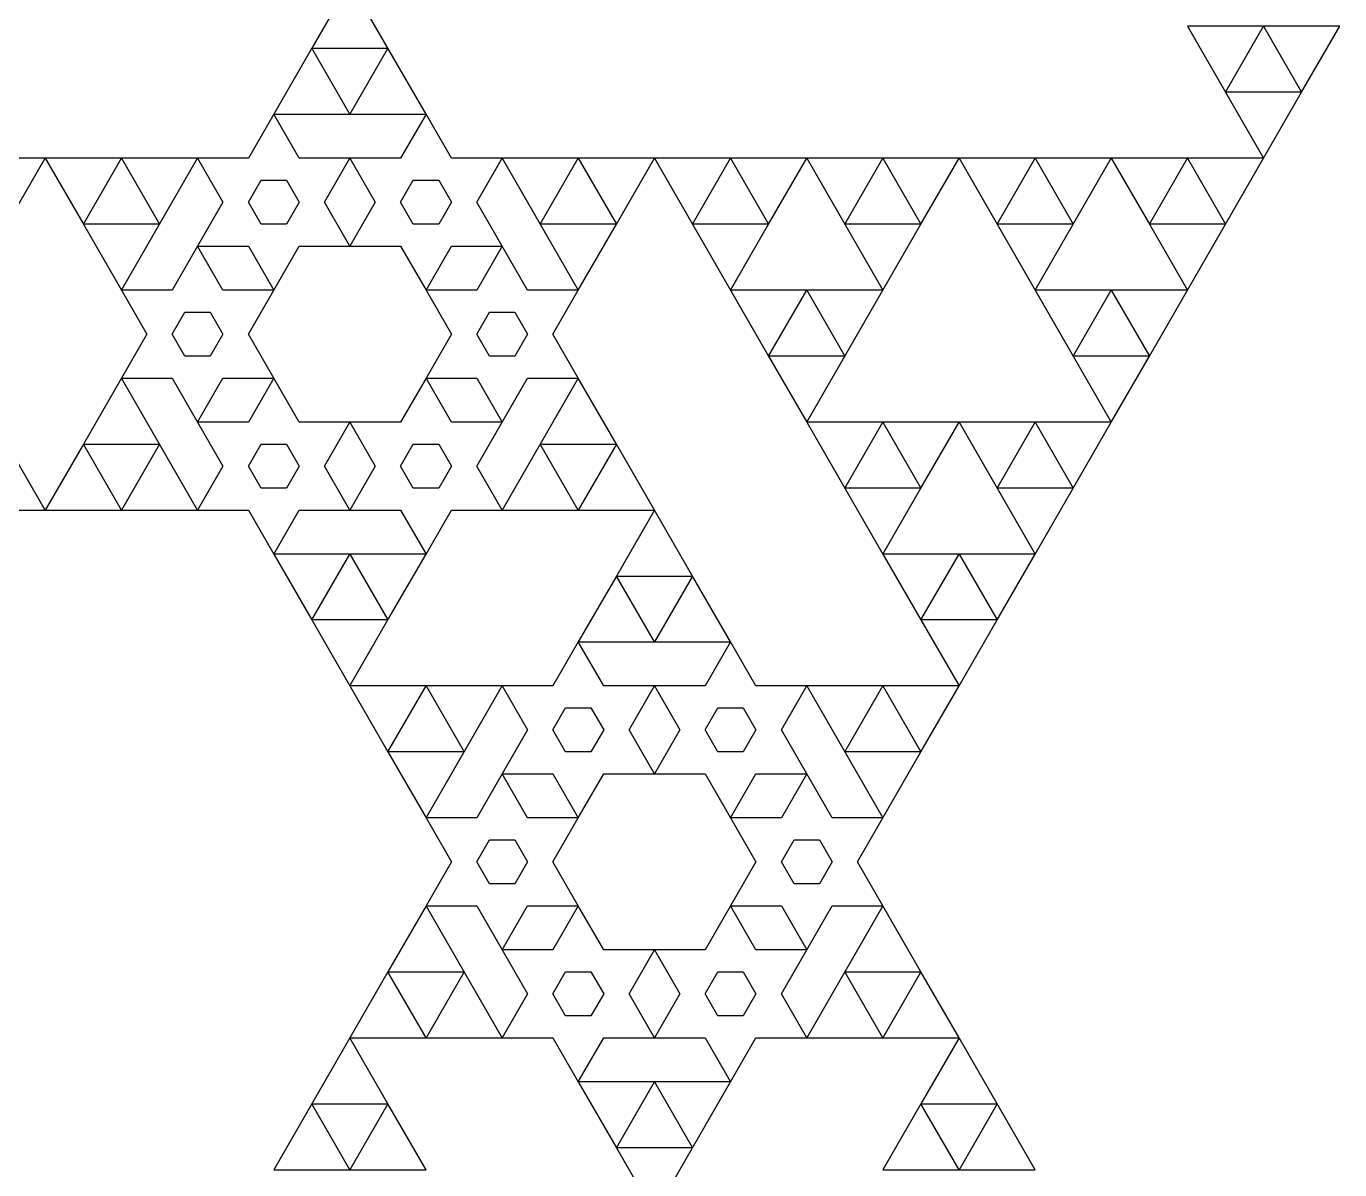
# Model space of a CAD drawing. Header units: metres. Extents: x -50 to 50, y -58 to 58.
# Drawn here: x -25.2 to -11.72, y -3.16 to 8.57 of the extents above; entities that cross this region are included whole.
import ezdxf

# ---------------------------------------------------------------- set-up
doc = ezdxf.new("R2010")
doc.units = ezdxf.units.M

msp = doc.modelspace()

# ---------------------------------------------------------------- linework, layer by layer
for p, q in [((-21.875, 9.02107), (-22.2656, 8.3445)), ((-21.4844, 8.3445), (-21.875, 9.02107)), ((-12.5, 8.57004), (-13.2812, 8.57004)), ((-13.2812, 8.57004), (-12.8906, 7.89346)), ((-12.8906, 7.89346), (-12.5, 8.57004)), ((-11.7188, 8.57004), (-12.5, 8.57004)), ((-12.5, 8.57004), (-12.1094, 7.89346)), ((-12.1094, 7.89346), (-11.7188, 8.57004)), ((-22.2656, 8.3445), (-22.6562, 7.66792)), ((-22.2656, 8.3445), (-21.4844, 8.3445)), ((-21.875, 7.66792), (-22.2656, 8.3445)), ((-21.4844, 8.3445), (-21.875, 7.66792)), ((-21.0938, 7.66792), (-21.4844, 8.3445)), ((-12.1094, 7.89346), (-12.8906, 7.89346)), ((-12.8906, 7.89346), (-12.5, 7.21689)), ((-12.5, 7.21689), (-12.1094, 7.89346)), ((-22.6562, 7.66791), (-22.9167, 7.21687)), ((-22.6562, 7.66792), (-21.875, 7.66792)), ((-22.3958, 7.21687), (-22.6562, 7.66791)), ((-21.875, 7.66792), (-21.0938, 7.66792)), ((-21.0938, 7.66791), (-21.3542, 7.21687)), ((-20.8333, 7.21687), (-21.0938, 7.66791)), ((-25, 7.21687), (-25.7812, 7.21687)), ((-25.3906, 6.5403), (-25, 7.21687)), ((-24.2188, 7.21687), (-25, 7.21687)), ((-25, 7.21687), (-24.6094, 6.5403)), ((-24.6094, 6.5403), (-24.2188, 7.21687)), ((-23.4375, 7.21687), (-24.2188, 7.21687)), ((-24.2188, 7.21687), (-23.8281, 6.5403)), ((-23.8281, 6.5403), (-23.4375, 7.21687)), ((-22.9167, 7.21687), (-23.4375, 7.21687)), ((-23.4375, 7.21687), (-23.1771, 6.76582)), ((-21.875, 7.21687), (-22.3958, 7.21687)), ((-22.1354, 6.76582), (-21.875, 7.21687)), ((-21.3542, 7.21687), (-21.875, 7.21687)), ((-21.875, 7.21687), (-21.6146, 6.76582)), ((-20.3125, 7.21687), (-20.8333, 7.21687)), ((-20.5729, 6.76582), (-20.3125, 7.21687)), ((-19.5312, 7.21687), (-20.3125, 7.21687)), ((-20.3125, 7.21687), (-19.9219, 6.5403)), ((-19.9219, 6.5403), (-19.5312, 7.21687)), ((-18.75, 7.21687), (-19.5312, 7.21687)), ((-19.5312, 7.21687), (-19.1406, 6.5403)), ((-19.1406, 6.5403), (-18.75, 7.21687)), ((-17.9688, 7.21687), (-18.75, 7.21687)), ((-18.75, 7.21687), (-18.3594, 6.5403)), ((-18.3594, 6.5403), (-17.9688, 7.21687)), ((-17.1875, 7.21687), (-17.9688, 7.21687)), ((-17.9688, 7.21687), (-17.5781, 6.5403)), ((-17.5781, 6.5403), (-17.1875, 7.21687)), ((-16.4062, 7.21687), (-17.1875, 7.21687)), ((-17.1875, 7.21687), (-16.7969, 6.5403)), ((-16.7969, 6.5403), (-16.4062, 7.21687)), ((-15.625, 7.21687), (-16.4062, 7.21687)), ((-16.4062, 7.21687), (-16.0156, 6.5403)), ((-16.0156, 6.5403), (-15.625, 7.21687)), ((-14.8438, 7.21687), (-15.625, 7.21687)), ((-15.625, 7.21687), (-15.2344, 6.5403)), ((-15.2344, 6.5403), (-14.8438, 7.21687)), ((-14.0625, 7.21687), (-14.8438, 7.21687)), ((-14.8438, 7.21687), (-14.4531, 6.5403)), ((-14.4531, 6.5403), (-14.0625, 7.21687)), ((-13.2812, 7.21687), (-14.0625, 7.21687)), ((-14.0625, 7.21687), (-13.6719, 6.5403)), ((-13.6719, 6.5403), (-13.2812, 7.21687)), ((-12.5, 7.21687), (-13.2812, 7.21687)), ((-13.2812, 7.21687), (-12.8906, 6.5403)), ((-12.8906, 6.5403), (-12.5, 7.21687)), ((-22.9167, 6.76582), (-22.7865, 6.99133)), ((-22.7865, 6.99133), (-22.526, 6.99133)), ((-22.526, 6.99133), (-22.3958, 6.76582)), ((-21.3542, 6.76582), (-21.224, 6.99133)), ((-21.224, 6.99133), (-20.9635, 6.99133)), ((-20.9635, 6.99133), (-20.8333, 6.76582)), ((-23.1771, 6.76582), (-23.4375, 6.31476)), ((-22.7865, 6.5403), (-22.9167, 6.76582)), ((-22.3958, 6.76582), (-22.526, 6.5403)), ((-21.875, 6.31476), (-22.1354, 6.76582)), ((-21.6146, 6.76582), (-21.875, 6.31476)), ((-21.224, 6.5403), (-21.3542, 6.76582)), ((-20.8333, 6.76582), (-20.9635, 6.5403)), ((-20.3125, 6.31476), (-20.5729, 6.76582)), ((-23.8281, 6.5403), (-24.6094, 6.5403)), ((-24.6094, 6.5403), (-24.2188, 5.86372)), ((-24.2188, 5.86372), (-23.8281, 6.5403)), ((-22.526, 6.5403), (-22.7865, 6.5403)), ((-20.9635, 6.5403), (-21.224, 6.5403)), ((-19.1406, 6.5403), (-19.9219, 6.5403)), ((-19.9219, 6.5403), (-19.5312, 5.86372)), ((-19.5312, 5.86372), (-19.1406, 6.5403)), ((-17.5781, 6.5403), (-18.3594, 6.5403)), ((-18.3594, 6.5403), (-17.9688, 5.86372)), ((-17.9688, 5.86372), (-17.5781, 6.5403)), ((-16.0156, 6.5403), (-16.7969, 6.5403)), ((-16.7969, 6.5403), (-16.4062, 5.86372)), ((-16.4062, 5.86372), (-16.0156, 6.5403)), ((-14.4531, 6.5403), (-15.2344, 6.5403)), ((-15.2344, 6.5403), (-14.8438, 5.86372)), ((-14.8438, 5.86372), (-14.4531, 6.5403)), ((-12.8906, 6.5403), (-13.6719, 6.5403)), ((-13.6719, 6.5403), (-13.2812, 5.86372)), ((-13.2812, 5.86372), (-12.8906, 6.5403)), ((-23.4375, 6.31474), (-23.6979, 5.86371)), ((-23.4375, 6.31476), (-22.9167, 6.31476)), ((-23.1771, 5.86371), (-23.4375, 6.31474)), ((-22.9167, 6.31476), (-22.6562, 5.86372)), ((-22.6562, 5.86372), (-22.3958, 6.31476)), ((-22.3958, 6.31476), (-21.875, 6.31476)), ((-21.875, 6.31476), (-21.3542, 6.31476)), ((-21.3542, 6.31476), (-21.0938, 5.86372)), ((-21.0938, 5.86372), (-20.8333, 6.31476)), ((-20.8333, 6.31476), (-20.3125, 6.31476)), ((-20.3125, 6.31474), (-20.5729, 5.86371)), ((-20.0521, 5.86371), (-20.3125, 6.31474)), ((-23.6979, 5.86371), (-24.2188, 5.86371)), ((-24.2188, 5.86371), (-23.9583, 5.41266)), ((-22.6562, 5.86371), (-23.1771, 5.86371)), ((-22.9167, 5.41266), (-22.6562, 5.86371)), ((-20.5729, 5.86371), (-21.0938, 5.86371)), ((-21.0938, 5.86371), (-20.8333, 5.41266)), ((-19.5312, 5.86371), (-20.0521, 5.86371)), ((-19.7917, 5.41266), (-19.5312, 5.86371)), ((-17.1875, 5.86371), (-17.9688, 5.86371)), ((-17.9688, 5.86371), (-17.5781, 5.18713)), ((-17.5781, 5.18713), (-17.1875, 5.86371)), ((-16.4062, 5.86371), (-17.1875, 5.86371)), ((-17.1875, 5.86371), (-16.7969, 5.18713)), ((-16.7969, 5.18713), (-16.4062, 5.86371)), ((-14.0625, 5.86371), (-14.8438, 5.86371)), ((-14.8438, 5.86371), (-14.4531, 5.18713)), ((-14.4531, 5.18713), (-14.0625, 5.86371)), ((-13.2812, 5.86371), (-14.0625, 5.86371)), ((-14.0625, 5.86371), (-13.6719, 5.18713)), ((-13.6719, 5.18713), (-13.2812, 5.86371)), ((-23.6979, 5.41266), (-23.5677, 5.63817)), ((-23.5677, 5.63817), (-23.3073, 5.63817)), ((-23.3073, 5.63817), (-23.1771, 5.41266)), ((-20.5729, 5.41266), (-20.4427, 5.63817)), ((-20.4427, 5.63817), (-20.1823, 5.63817)), ((-20.1823, 5.63817), (-20.0521, 5.41266)), ((-23.9583, 5.41266), (-24.2188, 4.96159)), ((-23.5677, 5.18713), (-23.6979, 5.41266)), ((-23.1771, 5.41266), (-23.3073, 5.18713)), ((-22.6562, 4.96159), (-22.9167, 5.41266)), ((-20.8333, 5.41266), (-21.0938, 4.96159)), ((-20.4427, 5.18713), (-20.5729, 5.41266)), ((-20.0521, 5.41266), (-20.1823, 5.18713)), ((-19.5312, 4.96159), (-19.7917, 5.41266)), ((-23.3073, 5.18713), (-23.5677, 5.18713)), ((-20.1823, 5.18713), (-20.4427, 5.18713)), ((-16.7969, 5.18713), (-17.5781, 5.18713)), ((-17.5781, 5.18713), (-17.1875, 4.51056)), ((-17.1875, 4.51056), (-16.7969, 5.18713)), ((-13.6719, 5.18713), (-14.4531, 5.18713)), ((-14.4531, 5.18713), (-14.0625, 4.51056)), ((-14.0625, 4.51056), (-13.6719, 5.18713)), ((-24.2188, 4.96158), (-24.6094, 4.285)), ((-24.2188, 4.96159), (-23.6979, 4.96159)), ((-23.8281, 4.285), (-24.2188, 4.96158)), ((-23.6979, 4.96159), (-23.4375, 4.51056)), ((-23.4375, 4.51056), (-23.1771, 4.96159)), ((-23.1771, 4.96159), (-22.6562, 4.96159)), ((-22.6562, 4.96158), (-22.9167, 4.51054)), ((-22.3958, 4.51054), (-22.6562, 4.96158)), ((-21.0938, 4.96158), (-21.3542, 4.51054)), ((-21.0938, 4.96159), (-20.5729, 4.96159)), ((-20.8333, 4.51054), (-21.0938, 4.96158)), ((-20.5729, 4.96159), (-20.3125, 4.51056)), ((-20.3125, 4.51056), (-20.0521, 4.96159)), ((-20.0521, 4.96159), (-19.5312, 4.96159)), ((-19.5312, 4.96158), (-19.9219, 4.285)), ((-19.1406, 4.285), (-19.5312, 4.96158)), ((-22.9167, 4.51054), (-23.4375, 4.51054)), ((-23.4375, 4.51054), (-23.1771, 4.05948)), ((-21.875, 4.51054), (-22.3958, 4.51054)), ((-22.1354, 4.05948), (-21.875, 4.51054)), ((-21.3542, 4.51054), (-21.875, 4.51054)), ((-21.875, 4.51054), (-21.6146, 4.05948)), ((-20.3125, 4.51054), (-20.8333, 4.51054)), ((-20.5729, 4.05948), (-20.3125, 4.51054)), ((-16.4062, 4.51054), (-17.1875, 4.51054)), ((-17.1875, 4.51054), (-16.7969, 3.83397)), ((-16.7969, 3.83397), (-16.4062, 4.51054)), ((-15.625, 4.51054), (-16.4062, 4.51054)), ((-16.4062, 4.51054), (-16.0156, 3.83397)), ((-16.0156, 3.83397), (-15.625, 4.51054)), ((-14.8438, 4.51054), (-15.625, 4.51054)), ((-15.625, 4.51054), (-15.2344, 3.83397)), ((-15.2344, 3.83397), (-14.8438, 4.51054)), ((-14.0625, 4.51054), (-14.8438, 4.51054)), ((-14.8438, 4.51054), (-14.4531, 3.83397)), ((-14.4531, 3.83397), (-14.0625, 4.51054)), ((-25, 3.60843), (-25.3906, 4.285)), ((-24.6094, 4.285), (-25, 3.60843)), ((-24.6094, 4.285), (-23.8281, 4.285)), ((-24.2188, 3.60843), (-24.6094, 4.285)), ((-23.8281, 4.285), (-24.2188, 3.60843)), ((-23.4375, 3.60843), (-23.8281, 4.285)), ((-22.9167, 4.05948), (-22.7865, 4.285)), ((-22.7865, 4.285), (-22.526, 4.285)), ((-22.526, 4.285), (-22.3958, 4.05948)), ((-21.3542, 4.05948), (-21.224, 4.285)), ((-21.224, 4.285), (-20.9635, 4.285)), ((-20.9635, 4.285), (-20.8333, 4.05948)), ((-19.9219, 4.285), (-20.3125, 3.60843)), ((-19.9219, 4.285), (-19.1406, 4.285)), ((-19.5312, 3.60843), (-19.9219, 4.285)), ((-19.1406, 4.285), (-19.5312, 3.60843)), ((-18.75, 3.60843), (-19.1406, 4.285)), ((-23.1771, 4.05948), (-23.4375, 3.60843)), ((-22.7865, 3.83397), (-22.9167, 4.05948)), ((-22.3958, 4.05948), (-22.526, 3.83397)), ((-21.875, 3.60843), (-22.1354, 4.05948)), ((-21.6146, 4.05948), (-21.875, 3.60843)), ((-21.224, 3.83397), (-21.3542, 4.05948)), ((-20.8333, 4.05948), (-20.9635, 3.83397)), ((-20.3125, 3.60843), (-20.5729, 4.05948)), ((-22.526, 3.83397), (-22.7865, 3.83397)), ((-20.9635, 3.83397), (-21.224, 3.83397)), ((-16.0156, 3.83397), (-16.7969, 3.83397)), ((-16.7969, 3.83397), (-16.4062, 3.15739)), ((-16.4062, 3.15739), (-16.0156, 3.83397)), ((-14.4531, 3.83397), (-15.2344, 3.83397)), ((-15.2344, 3.83397), (-14.8438, 3.15739)), ((-14.8438, 3.15739), (-14.4531, 3.83397)), ((-25.7812, 3.60843), (-25, 3.60843)), ((-25, 3.60843), (-24.2188, 3.60843)), ((-24.2188, 3.60843), (-23.4375, 3.60843)), ((-23.4375, 3.60843), (-22.9167, 3.60843)), ((-22.9167, 3.60843), (-22.6562, 3.15739)), ((-22.6562, 3.15739), (-22.3958, 3.60843)), ((-22.3958, 3.60843), (-21.875, 3.60843)), ((-21.875, 3.60843), (-21.3542, 3.60843)), ((-21.3542, 3.60843), (-21.0938, 3.15739)), ((-21.0938, 3.15739), (-20.8333, 3.60843)), ((-20.8333, 3.60843), (-20.3125, 3.60843)), ((-20.3125, 3.60843), (-19.5312, 3.60843)), ((-19.5312, 3.60843), (-18.75, 3.60843)), ((-18.75, 3.60841), (-19.1406, 2.93184)), ((-18.3594, 2.93184), (-18.75, 3.60841)), ((-21.875, 3.15738), (-22.6562, 3.15738)), ((-22.6562, 3.15738), (-22.2656, 2.4808)), ((-22.2656, 2.4808), (-21.875, 3.15738)), ((-21.0938, 3.15738), (-21.875, 3.15738)), ((-21.875, 3.15738), (-21.4844, 2.4808)), ((-21.4844, 2.4808), (-21.0938, 3.15738)), ((-15.625, 3.15738), (-16.4062, 3.15738)), ((-16.4062, 3.15738), (-16.0156, 2.4808)), ((-16.0156, 2.4808), (-15.625, 3.15738)), ((-14.8438, 3.15738), (-15.625, 3.15738)), ((-15.625, 3.15738), (-15.2344, 2.4808)), ((-15.2344, 2.4808), (-14.8438, 3.15738)), ((-19.1406, 2.93184), (-19.5312, 2.25526)), ((-19.1406, 2.93184), (-18.3594, 2.93184)), ((-18.75, 2.25526), (-19.1406, 2.93184)), ((-18.3594, 2.93184), (-18.75, 2.25526)), ((-17.9688, 2.25526), (-18.3594, 2.93184)), ((-21.4844, 2.4808), (-22.2656, 2.4808)), ((-22.2656, 2.4808), (-21.875, 1.80423)), ((-21.875, 1.80423), (-21.4844, 2.4808)), ((-15.2344, 2.4808), (-16.0156, 2.4808)), ((-16.0156, 2.4808), (-15.625, 1.80423)), ((-15.625, 1.80423), (-15.2344, 2.4808)), ((-19.5312, 2.25525), (-19.7917, 1.80421)), ((-19.5312, 2.25526), (-18.75, 2.25526)), ((-19.2708, 1.80421), (-19.5312, 2.25525)), ((-18.75, 2.25526), (-17.9688, 2.25526)), ((-17.9688, 2.25525), (-18.2292, 1.80421)), ((-17.7083, 1.80421), (-17.9688, 2.25525)), ((-21.0938, 1.80421), (-21.875, 1.80421)), ((-21.875, 1.80421), (-21.4844, 1.12764)), ((-21.4844, 1.12764), (-21.0938, 1.80421)), ((-20.3125, 1.80421), (-21.0938, 1.80421)), ((-21.0938, 1.80421), (-20.7031, 1.12764)), ((-20.7031, 1.12764), (-20.3125, 1.80421)), ((-19.7917, 1.80421), (-20.3125, 1.80421)), ((-20.3125, 1.80421), (-20.0521, 1.35315)), ((-18.75, 1.80421), (-19.2708, 1.80421)), ((-19.0104, 1.35315), (-18.75, 1.80421)), ((-18.2292, 1.80421), (-18.75, 1.80421)), ((-18.75, 1.80421), (-18.4896, 1.35315)), ((-17.1875, 1.80421), (-17.7083, 1.80421)), ((-17.4479, 1.35315), (-17.1875, 1.80421)), ((-16.4062, 1.80421), (-17.1875, 1.80421)), ((-17.1875, 1.80421), (-16.7969, 1.12764)), ((-16.7969, 1.12764), (-16.4062, 1.80421)), ((-15.625, 1.80421), (-16.4062, 1.80421)), ((-16.4062, 1.80421), (-16.0156, 1.12764)), ((-16.0156, 1.12764), (-15.625, 1.80421)), ((-19.7917, 1.35315), (-19.6615, 1.57867)), ((-19.6615, 1.57867), (-19.401, 1.57867)), ((-19.401, 1.57867), (-19.2708, 1.35315)), ((-18.2292, 1.35315), (-18.099, 1.57867)), ((-18.099, 1.57867), (-17.8385, 1.57867)), ((-17.8385, 1.57867), (-17.7083, 1.35315)), ((-20.0521, 1.35315), (-20.3125, 0.9021)), ((-19.6615, 1.12764), (-19.7917, 1.35315)), ((-19.2708, 1.35315), (-19.401, 1.12764)), ((-18.75, 0.9021), (-19.0104, 1.35315)), ((-18.4896, 1.35315), (-18.75, 0.9021)), ((-18.099, 1.12764), (-18.2292, 1.35315)), ((-17.7083, 1.35315), (-17.8385, 1.12764)), ((-17.1875, 0.9021), (-17.4479, 1.35315)), ((-20.7031, 1.12764), (-21.4844, 1.12764)), ((-21.4844, 1.12764), (-21.0938, 0.45106)), ((-21.0938, 0.45106), (-20.7031, 1.12764)), ((-19.401, 1.12764), (-19.6615, 1.12764)), ((-17.8385, 1.12764), (-18.099, 1.12764)), ((-16.0156, 1.12764), (-16.7969, 1.12764)), ((-16.7969, 1.12764), (-16.4062, 0.45106)), ((-16.4062, 0.45106), (-16.0156, 1.12764)), ((-20.3125, 0.90208), (-20.5729, 0.45105)), ((-20.3125, 0.9021), (-19.7917, 0.9021)), ((-20.0521, 0.45105), (-20.3125, 0.90208)), ((-19.7917, 0.9021), (-19.5312, 0.45106)), ((-19.5312, 0.45106), (-19.2708, 0.9021)), ((-19.2708, 0.9021), (-18.75, 0.9021)), ((-18.75, 0.9021), (-18.2292, 0.9021)), ((-18.2292, 0.9021), (-17.9688, 0.45106)), ((-17.9688, 0.45106), (-17.7083, 0.9021)), ((-17.7083, 0.9021), (-17.1875, 0.9021)), ((-17.1875, 0.90208), (-17.4479, 0.45105)), ((-16.9271, 0.45105), (-17.1875, 0.90208)), ((-20.5729, 0.45105), (-21.0938, 0.45105)), ((-21.0938, 0.45105), (-20.8333, 0)), ((-19.5312, 0.45105), (-20.0521, 0.45105)), ((-19.7917, 0), (-19.5312, 0.45105)), ((-17.4479, 0.45105), (-17.9688, 0.45105)), ((-17.9688, 0.45105), (-17.7083, 0)), ((-16.4062, 0.45105), (-16.9271, 0.45105)), ((-16.6667, 0), (-16.4062, 0.45105)), ((-20.5729, 0), (-20.4427, 0.22551)), ((-20.4427, 0.22551), (-20.1823, 0.22551)), ((-20.1823, 0.22551), (-20.0521, 0)), ((-17.4479, 0), (-17.3177, 0.22551)), ((-17.3177, 0.22551), (-17.0573, 0.22551)), ((-17.0573, 0.22551), (-16.9271, 0)), ((-20.8333, 0), (-21.0938, -0.45105)), ((-20.4427, -0.22551), (-20.5729, 0)), ((-20.0521, 0), (-20.1823, -0.22551)), ((-19.5312, -0.45105), (-19.7917, 0)), ((-17.7083, 0), (-17.9688, -0.45105)), ((-17.3177, -0.22551), (-17.4479, 0)), ((-16.9271, 0), (-17.0573, -0.22551)), ((-16.4062, -0.45105), (-16.6667, 0)), ((-20.1823, -0.22551), (-20.4427, -0.22551)), ((-17.0573, -0.22551), (-17.3177, -0.22551)), ((-21.0938, -0.45106), (-21.4844, -1.12764)), ((-21.0938, -0.45105), (-20.5729, -0.45105)), ((-20.7031, -1.12764), (-21.0938, -0.45106)), ((-20.5729, -0.45105), (-20.3125, -0.90208)), ((-20.3125, -0.90208), (-20.0521, -0.45105)), ((-20.0521, -0.45105), (-19.5312, -0.45105)), ((-19.5312, -0.45106), (-19.7917, -0.9021)), ((-19.2708, -0.9021), (-19.5312, -0.45106)), ((-17.9688, -0.45106), (-18.2292, -0.9021)), ((-17.9688, -0.45105), (-17.4479, -0.45105)), ((-17.7083, -0.9021), (-17.9688, -0.45106)), ((-17.4479, -0.45105), (-17.1875, -0.90208)), ((-17.1875, -0.90208), (-16.9271, -0.45105)), ((-16.9271, -0.45105), (-16.4062, -0.45105)), ((-16.4062, -0.45106), (-16.7969, -1.12764)), ((-16.0156, -1.12764), (-16.4062, -0.45106)), ((-19.7917, -0.9021), (-20.3125, -0.9021)), ((-20.3125, -0.9021), (-20.0521, -1.35315)), ((-18.75, -0.9021), (-19.2708, -0.9021)), ((-19.0104, -1.35315), (-18.75, -0.9021)), ((-18.2292, -0.9021), (-18.75, -0.9021)), ((-18.75, -0.9021), (-18.4896, -1.35315)), ((-17.1875, -0.9021), (-17.7083, -0.9021)), ((-17.4479, -1.35315), (-17.1875, -0.9021)), ((-21.4844, -1.12764), (-21.875, -1.80421)), ((-21.4844, -1.12764), (-20.7031, -1.12764)), ((-21.0938, -1.80421), (-21.4844, -1.12764)), ((-20.7031, -1.12764), (-21.0938, -1.80421)), ((-20.3125, -1.80421), (-20.7031, -1.12764)), ((-19.7917, -1.35315), (-19.6615, -1.12764)), ((-19.6615, -1.12764), (-19.401, -1.12764)), ((-19.401, -1.12764), (-19.2708, -1.35315)), ((-18.2292, -1.35315), (-18.099, -1.12764)), ((-18.099, -1.12764), (-17.8385, -1.12764)), ((-17.8385, -1.12764), (-17.7083, -1.35315)), ((-16.7969, -1.12764), (-17.1875, -1.80421)), ((-16.7969, -1.12764), (-16.0156, -1.12764)), ((-16.4062, -1.80421), (-16.7969, -1.12764)), ((-16.0156, -1.12764), (-16.4062, -1.80421)), ((-15.625, -1.80421), (-16.0156, -1.12764)), ((-20.0521, -1.35315), (-20.3125, -1.80421)), ((-19.6615, -1.57867), (-19.7917, -1.35315)), ((-19.2708, -1.35315), (-19.401, -1.57867)), ((-18.75, -1.80421), (-19.0104, -1.35315)), ((-18.4896, -1.35315), (-18.75, -1.80421)), ((-18.099, -1.57867), (-18.2292, -1.35315)), ((-17.7083, -1.35315), (-17.8385, -1.57867)), ((-17.1875, -1.80421), (-17.4479, -1.35315)), ((-19.401, -1.57867), (-19.6615, -1.57867)), ((-17.8385, -1.57867), (-18.099, -1.57867)), ((-21.875, -1.80423), (-22.2656, -2.4808)), ((-21.875, -1.80421), (-21.0938, -1.80421)), ((-21.4844, -2.4808), (-21.875, -1.80423)), ((-21.0938, -1.80421), (-20.3125, -1.80421)), ((-20.3125, -1.80421), (-19.7917, -1.80421)), ((-19.7917, -1.80421), (-19.5312, -2.25525)), ((-19.5312, -2.25525), (-19.2708, -1.80421)), ((-19.2708, -1.80421), (-18.75, -1.80421)), ((-18.75, -1.80421), (-18.2292, -1.80421)), ((-18.2292, -1.80421), (-17.9688, -2.25525)), ((-17.9688, -2.25525), (-17.7083, -1.80421)), ((-17.7083, -1.80421), (-17.1875, -1.80421)), ((-17.1875, -1.80421), (-16.4062, -1.80421)), ((-16.4062, -1.80421), (-15.625, -1.80421)), ((-15.625, -1.80423), (-16.0156, -2.4808)), ((-15.2344, -2.4808), (-15.625, -1.80423)), ((-18.75, -2.25526), (-19.5312, -2.25526)), ((-19.5312, -2.25526), (-19.1406, -2.93184)), ((-19.1406, -2.93184), (-18.75, -2.25526)), ((-17.9688, -2.25526), (-18.75, -2.25526)), ((-18.75, -2.25526), (-18.3594, -2.93184)), ((-18.3594, -2.93184), (-17.9688, -2.25526)), ((-22.2656, -2.4808), (-22.6562, -3.15738)), ((-22.2656, -2.4808), (-21.4844, -2.4808)), ((-21.875, -3.15738), (-22.2656, -2.4808)), ((-21.4844, -2.4808), (-21.875, -3.15738)), ((-21.0938, -3.15738), (-21.4844, -2.4808)), ((-16.0156, -2.4808), (-16.4062, -3.15738)), ((-16.0156, -2.4808), (-15.2344, -2.4808)), ((-15.625, -3.15738), (-16.0156, -2.4808)), ((-15.2344, -2.4808), (-15.625, -3.15738)), ((-14.8438, -3.15738), (-15.2344, -2.4808)), ((-18.3594, -2.93184), (-19.1406, -2.93184)), ((-19.1406, -2.93184), (-18.75, -3.60841)), ((-18.75, -3.60841), (-18.3594, -2.93184)), ((-22.6562, -3.15738), (-21.875, -3.15738)), ((-21.875, -3.15738), (-21.0938, -3.15738)), ((-16.4062, -3.15738), (-15.625, -3.15738)), ((-15.625, -3.15738), (-14.8438, -3.15738))]:
    msp.add_line(p, q)

doc.saveas('drawing.dxf')
